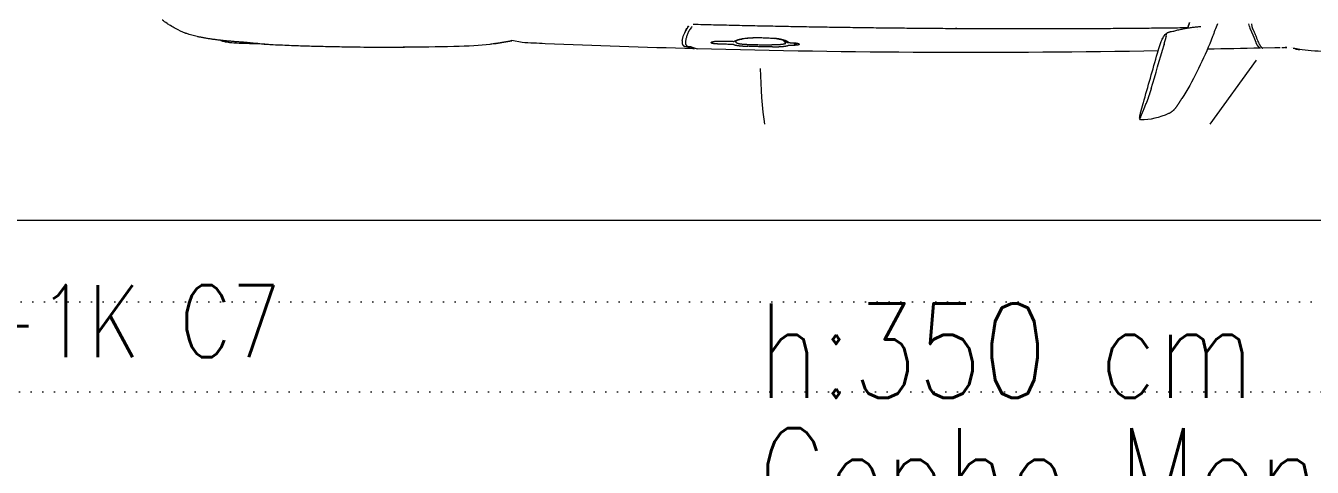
# Model space of a CAD drawing. Extents: x -1286 to 34975, y -230 to 6637.
# Drawn here: x 30795.8 to 31081, y 862.8 to 960.7 of the extents above; entities that cross this region are included whole.
import ezdxf
from ezdxf.xclip import XClip

# ---------------------------------------------------------------- set-up
doc = ezdxf.new("R2010")
doc.units = 0
doc.header["$LTSCALE"] = 20
doc.header["$XCLIPFRAME"] = 0
doc.linetypes.add('DOT2', pattern=[0.125, 0, -0.125])
doc.layers.get('0').update_dxf_attribs({"color": 9, "lineweight": 9})
for name, color, linetype, lineweight in [('04', 9, 'Continuous', 9), ('06D', 9, 'Continuous', 9), ('20', 9, 'DOT2', 9), ('E-YAZI', 7, 'Continuous', 30)]:
    doc.layers.add(name, color=color, linetype=linetype, lineweight=lineweight)
doc.styles.add('E-YAZI', font='txttw.shx')

# ---------------------------------------------------------------- blocks, each defined once
blk = doc.blocks.new('p-araba-polo')
blk.add_line((1.2557, 0.8419), (1.8967, 1.7338))
at = {"extrusion": (0, 0, -1)}
for p, q in [((1.3524, 0.7899), (1.3581, 0.8058)), ((2.5081, 0.8127), (2.4946, 0.8171)), ((2.5182, 0.8123), (2.5016, 0.8169)), ((2.8823, 0.8027), (2.9054, 0.7989)), ((3.4804, 0.8048), (3.4804, 0.8048)), ((1.2645, 0.7695), (1.2641, 0.7711)), ((1.2704, 0.7677), (1.2691, 0.7722))]:
    blk.add_line(p, q, dxfattribs=at)
at = {"flags": 128}
for points in [[(1.5137, 0.9707), (1.5136, 0.9695), (1.5134, 0.9681)], [(1.2022, 0.8147), (1.2141, 0.8149), (1.2407, 0.8155)], [(2.9369, 0.8044), (2.9413, 0.8051), (2.9443, 0.8057)]]:
    blk.add_lwpolyline(points, dxfattribs=at)
at = {"extrusion": (0, 0, -1)}
blk.add_arc((-1.2557, 0.8419), 1.0984, 125.7081, 179.024, dxfattribs=at)
for points, degree in [([(1.4499, 0.9609), (1.4693, 0.9696), (1.4905, 0.9751), (1.5118, 0.9747)], 3), ([(1.5119, 0.9747), (1.5141, 0.9734), (1.5135, 0.972), (1.5137, 0.9707)], 3), ([(1.5126, 0.9702), (1.5125, 0.97), (1.5124, 0.9698), (1.5123, 0.9697), (1.5122, 0.9695), (1.5121, 0.9693), (1.5121, 0.9691), (1.512, 0.9689)], 7), ([(1.512, 0.9689), (1.5121, 0.9691), (1.5121, 0.9693), (1.5122, 0.9695), (1.5123, 0.9697), (1.5124, 0.9699), (1.5125, 0.97), (1.5126, 0.9702)], 7), ([(1.5126, 0.9702), (1.5129, 0.9708), (1.5132, 0.9712), (1.5134, 0.9714), (1.5136, 0.9714), (1.5137, 0.9712), (1.5137, 0.9707), (1.5136, 0.97)], 7), ([(1.4496, 0.9605), (1.4386, 0.9555), (1.4345, 0.9495), (1.4302, 0.9441), (1.4257, 0.9363), (1.4202, 0.9276)], 5), ([(1.45, 0.961), (1.4499, 0.9609), (1.4497, 0.9608), (1.4496, 0.9605)], 3), ([(1.4496, 0.9605), (1.4497, 0.9607), (1.4498, 0.9608), (1.4498, 0.9609), (1.4499, 0.9609), (1.45, 0.961)], 5), ([(1.5119, 0.9689), (1.5104, 0.9659), (1.5088, 0.9621), (1.5069, 0.9577), (1.505, 0.9529), (1.5031, 0.948), (1.5011, 0.9429), (1.4991, 0.9376)], 7), ([(1.5108, 0.9561), (1.5101, 0.9537), (1.5094, 0.9511), (1.5087, 0.9484), (1.5079, 0.9456), (1.5071, 0.9428), (1.5063, 0.9399), (1.5054, 0.9369)], 7), ([(1.5134, 0.9681), (1.5131, 0.9657), (1.5123, 0.9616), (1.5108, 0.9563)], 3), ([(1.5119, 0.9689), (1.5119, 0.9689), (1.5119, 0.9689), (1.512, 0.9689), (1.512, 0.9689), (1.512, 0.9689)], 5), ([(1.512, 0.9689), (1.512, 0.9689), (1.512, 0.9689), (1.512, 0.9689), (1.5119, 0.9689), (1.5119, 0.9689), (1.5119, 0.9689), (1.5119, 0.9689)], 7), ([(1.3581, 0.8058), (1.3759, 0.8479), (1.3959, 0.8891), (1.4202, 0.9276)], 3), ([(1.4202, 0.9276), (1.4202, 0.9277), (1.4203, 0.9277), (1.4203, 0.9278)], 3), ([(1.4203, 0.9278), (1.4203, 0.9278), (1.4202, 0.9277), (1.4202, 0.9277), (1.4202, 0.9277), (1.4202, 0.9276)], 5), ([(1.4295, 0.9406), (1.4295, 0.9407), (1.4296, 0.9408), (1.4297, 0.9409)], 3), ([(1.4296, 0.9409), (1.4296, 0.9408), (1.4295, 0.9407), (1.4295, 0.9406)], 3), ([(1.5054, 0.937), (1.4952, 0.9003), (1.4846, 0.8634), (1.474, 0.8265)], 3), ([(1.4882, 0.9052), (1.4901, 0.9113), (1.4914, 0.9158), (1.4931, 0.9211), (1.495, 0.9267), (1.4964, 0.9304), (1.4978, 0.9343), (1.4991, 0.9376)], 7), ([(1.4991, 0.9376), (1.499, 0.9372), (1.4986, 0.9368), (1.4981, 0.9366)], 3), ([(1.4984, 0.9396), (1.4984, 0.9396), (1.4984, 0.9396), (1.4984, 0.9396), (1.4984, 0.9396), (1.4984, 0.9396)], 5), ([(1.4988, 0.937), (1.4989, 0.9372), (1.499, 0.9374), (1.4991, 0.9376)], 3), ([(1.5054, 0.9369), (1.5055, 0.937), (1.5053, 0.9371), (1.5048, 0.9369)], 3), ([(1.4882, 0.9052), (1.4785, 0.8731), (1.4689, 0.8405), (1.4597, 0.8079)], 3), ([(1.4882, 0.9052), (1.4882, 0.9052), (1.4882, 0.9052), (1.4882, 0.9052)], 3), ([(1.4882, 0.9052), (1.4882, 0.9052), (1.4882, 0.9052), (1.4882, 0.9052)], 3), ([(1.4726, 0.8217), (1.8132, 0.8277), (2.154, 0.8262), (2.4946, 0.8171)], 3), ([(1.4752, 0.8307), (1.475, 0.8301), (1.4749, 0.8295), (1.4747, 0.8289), (1.4745, 0.8283), (1.4743, 0.8277), (1.4742, 0.8271), (1.474, 0.8265)], 7), ([(1.1009, 0.8231), (1.1242, 0.8223), (1.1443, 0.821), (1.1589, 0.8187)], 3), ([(1.1596, 0.8186), (1.1593, 0.8187), (1.1591, 0.8187), (1.1588, 0.8188), (1.1585, 0.8188), (1.1583, 0.8188)], 5), ([(1.1596, 0.8186), (1.1593, 0.8187), (1.1591, 0.8187), (1.1588, 0.8188), (1.1585, 0.8188), (1.1583, 0.8188)], 5), ([(1.1589, 0.8187), (1.1624, 0.8182), (1.1655, 0.8176), (1.1686, 0.817)], 3), ([(1.1686, 0.817), (1.167, 0.8173), (1.1652, 0.8177), (1.1634, 0.818), (1.1615, 0.8183), (1.1596, 0.8186)], 5), ([(1.1596, 0.8186), (1.1623, 0.8181), (1.165, 0.8176), (1.1677, 0.8171), (1.1705, 0.8166), (1.1732, 0.816)], 5), ([(1.1778, 0.815), (1.1778, 0.815), (1.1778, 0.815), (1.1778, 0.815), (1.1778, 0.815), (1.1778, 0.815), (1.1778, 0.815)], 6), ([(1.1778, 0.815), (1.1778, 0.815), (1.1778, 0.815), (1.1778, 0.815), (1.1778, 0.815), (1.1778, 0.815)], 5), ([(1.2021, 0.8147), (1.2022, 0.8147), (1.2023, 0.8147), (1.2023, 0.8147)], 3), ([(1.2459, 0.8156), (1.2461, 0.8156), (1.2463, 0.8156), (1.2465, 0.8155), (1.2468, 0.8154), (1.2471, 0.8153)], 5), ([(1.2462, 0.8156), (1.2852, 0.8164), (1.3242, 0.8172), (1.3633, 0.8178)], 3), ([(1.2471, 0.8153), (1.248, 0.8148), (1.249, 0.814), (1.2503, 0.8126), (1.2518, 0.8109), (1.2536, 0.8078), (1.2557, 0.8032)], 6), ([(1.2557, 0.8032), (1.2557, 0.8032), (1.2557, 0.8032), (1.2557, 0.8032)], 3), ([(1.2691, 0.7722), (1.2662, 0.7781), (1.2636, 0.7837), (1.2613, 0.7892), (1.2593, 0.7946), (1.2574, 0.7994), (1.2557, 0.8032)], 6), ([(1.3096, 0.8173), (1.3094, 0.8173), (1.3093, 0.8173), (1.3092, 0.8173), (1.3091, 0.8171), (1.3092, 0.817), (1.3093, 0.8168)], 6), ([(1.4597, 0.8079), (1.4579, 0.8017), (1.456, 0.795), (1.455, 0.7901)], 3), ([(1.4591, 0.8058), (1.4592, 0.8061), (1.4592, 0.8064), (1.4593, 0.8067), (1.4594, 0.807), (1.4595, 0.8073), (1.4596, 0.8076), (1.4597, 0.8079)], 7), ([(1.4597, 0.8079), (1.4595, 0.8072), (1.4593, 0.8065), (1.4591, 0.8058)], 3), ([(1.4597, 0.8079), (1.4597, 0.8079), (1.4597, 0.8079), (1.4597, 0.8079)], 3), ([(1.4597, 0.8079), (1.4597, 0.8079), (1.4597, 0.8079), (1.4597, 0.8079)], 3), ([(1.4674, 0.8052), (1.4652, 0.7989), (1.4637, 0.796), (1.4624, 0.7935)], 3), ([(1.4673, 0.8051), (1.4674, 0.8052), (1.4675, 0.8053), (1.4675, 0.8054)], 3), ([(1.4675, 0.8054), (1.4675, 0.8053), (1.4674, 0.8052), (1.4673, 0.8051)], 3), ([(1.474, 0.8265), (1.4732, 0.8236), (1.4722, 0.8203), (1.4712, 0.817), (1.4702, 0.8138), (1.4693, 0.8107), (1.4683, 0.8078), (1.4675, 0.8054)], 7), ([(1.474, 0.8265), (1.474, 0.8265), (1.474, 0.8265), (1.474, 0.8265)], 3), ([(1.474, 0.8265), (1.474, 0.8265), (1.474, 0.8265), (1.474, 0.8265)], 3), ([(2.2682, 0.8071), (2.2683, 0.8075), (2.2688, 0.8079), (2.2696, 0.8082), (2.2707, 0.8085), (2.2722, 0.8088)], 5), ([(2.2737, 0.8044), (2.2732, 0.8045), (2.2728, 0.8046), (2.2724, 0.8047), (2.272, 0.8048), (2.2716, 0.8049)], 5), ([(2.2839, 0.8035), (2.2825, 0.8035), (2.2809, 0.8036), (2.2796, 0.8037), (2.2782, 0.8038), (2.2768, 0.8039)], 5), ([(2.2779, 0.8094), (2.2793, 0.8094), (2.2807, 0.8094), (2.2821, 0.8095), (2.2836, 0.8095), (2.285, 0.8094)], 5), ([(2.2917, 0.8033), (2.2906, 0.8033), (2.2894, 0.8033), (2.2883, 0.8034), (2.2872, 0.8034), (2.2861, 0.8034), (2.285, 0.8035), (2.2839, 0.8035)], 7), ([(2.2917, 0.8033), (2.2891, 0.8034), (2.2865, 0.8034), (2.2839, 0.8035)], 3), ([(2.285, 0.8094), (2.2867, 0.8094), (2.2881, 0.8094), (2.2897, 0.8094), (2.2913, 0.8094), (2.2929, 0.8094)], 5), ([(2.285, 0.8094), (2.2876, 0.8094), (2.2902, 0.8094), (2.2929, 0.8094)], 3), ([(2.2917, 0.8033), (2.2934, 0.8013), (2.2971, 0.7992), (2.3027, 0.7971), (2.3094, 0.7957), (2.3164, 0.7946), (2.3238, 0.7938)], 6), ([(2.2932, 0.8032), (2.2927, 0.8032), (2.2922, 0.8033), (2.2917, 0.8033)], 3), ([(2.2932, 0.8032), (2.2929, 0.8033), (2.2926, 0.8033), (2.2923, 0.8033), (2.292, 0.8033), (2.2917, 0.8033)], 5), ([(2.3275, 0.8125), (2.3198, 0.8125), (2.3127, 0.8123), (2.3055, 0.812), (2.2994, 0.8115), (2.2952, 0.8105), (2.2929, 0.8094)], 6), ([(2.2983, 0.8049), (2.2984, 0.805), (2.2985, 0.805), (2.2986, 0.8051), (2.2986, 0.8052), (2.2987, 0.8053), (2.2988, 0.8053), (2.2989, 0.8054)], 7), ([(2.2989, 0.8054), (2.2992, 0.8056), (2.2995, 0.8057), (2.2998, 0.8059)], 3), ([(2.2998, 0.8059), (2.302, 0.8069), (2.3057, 0.8077), (2.3109, 0.8081), (2.3168, 0.8082), (2.3226, 0.8083), (2.3291, 0.8083)], 6), ([(2.3027, 0.799), (2.3027, 0.7989), (2.3027, 0.7989), (2.3027, 0.7989)], 3), ([(2.3779, 0.7933), (2.3912, 0.7942), (2.4044, 0.7974), (2.408, 0.7997)], 3), ([(2.4141, 0.8073), (2.412, 0.8084), (2.4082, 0.8094), (2.4026, 0.8101), (2.3961, 0.8107), (2.3894, 0.8111), (2.3822, 0.8115)], 6), ([(2.4088, 0.802), (2.409, 0.8013), (2.4089, 0.8007), (2.4086, 0.8)], 3), ([(2.4127, 0.8004), (2.4127, 0.8005), (2.4127, 0.8005), (2.4127, 0.8005), (2.4127, 0.8005)], 4), ([(2.4127, 0.8004), (2.4127, 0.8005), (2.4127, 0.8005), (2.4127, 0.8005), (2.4127, 0.8005)], 4), ([(2.4377, 0.7999), (2.4327, 0.8), (2.4277, 0.8001), (2.4227, 0.8002), (2.4177, 0.8003), (2.4127, 0.8005)], 5), ([(2.4486, 0.7999), (2.4464, 0.7999), (2.4443, 0.7998), (2.4421, 0.7998), (2.4399, 0.7998), (2.4377, 0.7999)], 5), ([(2.4391, 0.8068), (2.4412, 0.8067), (2.4435, 0.8066), (2.4456, 0.8066), (2.4478, 0.8065), (2.4499, 0.8063)], 5), ([(2.4574, 0.8006), (2.4558, 0.8003), (2.4541, 0.8001), (2.4523, 0.8), (2.4504, 0.7999), (2.4486, 0.7999)], 5), ([(2.4499, 0.8063), (2.4507, 0.8063), (2.4515, 0.8063), (2.4523, 0.8062), (2.453, 0.8062), (2.4538, 0.8061)], 5), ([(2.4595, 0.801), (2.4592, 0.8009), (2.4588, 0.8008), (2.4583, 0.8007), (2.4579, 0.8006), (2.4574, 0.8006)], 5), ([(2.4575, 0.8057), (2.4594, 0.8055), (2.4611, 0.8052), (2.4623, 0.8048), (2.4631, 0.8044), (2.4633, 0.804)], 5), ([(2.463, 0.8024), (2.4627, 0.8021), (2.4622, 0.8018), (2.4615, 0.8015), (2.4606, 0.8012), (2.4595, 0.801)], 5), ([(2.4633, 0.804), (2.4634, 0.8036), (2.4635, 0.8034), (2.4634, 0.803), (2.4633, 0.8028), (2.463, 0.8024)], 5), ([(2.5016, 0.8169), (2.6117, 0.8139), (2.7216, 0.8101), (2.8316, 0.8056)], 3), ([(2.5081, 0.8127), (2.5088, 0.8127), (2.5095, 0.8127), (2.5101, 0.8126), (2.5108, 0.8126), (2.5115, 0.8125)], 5), ([(2.5115, 0.8125), (2.5115, 0.8125), (2.5116, 0.8125), (2.5116, 0.8125), (2.5117, 0.8125)], 4), ([(2.5115, 0.8125), (2.5115, 0.8125), (2.5116, 0.8125), (2.5116, 0.8125), (2.5117, 0.8125)], 4), ([(2.5182, 0.8123), (2.5184, 0.8123), (2.5187, 0.8123), (2.5189, 0.8123)], 3), ([(2.5278, 0.7987), (2.5285, 0.8037), (2.5283, 0.807), (2.5272, 0.8087), (2.5256, 0.8104), (2.5236, 0.8113), (2.5213, 0.8119), (2.5189, 0.8123)], 7), ([(2.8316, 0.8056), (2.8316, 0.8056), (2.8316, 0.8056), (2.8316, 0.8055), (2.8316, 0.8053), (2.8316, 0.805)], 5), ([(2.8316, 0.805), (2.8316, 0.8053), (2.8316, 0.8054), (2.8316, 0.8056), (2.8316, 0.8056), (2.8316, 0.8056)], 5), ([(2.8316, 0.8056), (2.8487, 0.8049), (2.8658, 0.8042), (2.8829, 0.8032)], 3), ([(2.8823, 0.8027), (2.8827, 0.8028), (2.8829, 0.803), (2.883, 0.8031), (2.883, 0.8032), (2.8829, 0.8032), (2.8827, 0.8032)], 6), ([(2.943, 0.8054), (2.935, 0.804), (2.9273, 0.8026), (2.9198, 0.8013), (2.9125, 0.8001), (2.9054, 0.7989)], 5), ([(2.9054, 0.7989), (2.9062, 0.799), (2.907, 0.7992), (2.9078, 0.7993)], 3), ([(2.943, 0.8054), (2.9429, 0.8054), (2.9428, 0.8054), (2.9427, 0.8054)], 3), ([(2.9428, 0.8054), (2.9428, 0.8054), (2.9428, 0.8054), (2.9428, 0.8054), (2.9429, 0.8054), (2.9429, 0.8054), (2.9429, 0.8054), (2.943, 0.8054), (2.943, 0.8054)], 8), ([(2.9433, 0.8055), (2.9432, 0.8055), (2.9432, 0.8055), (2.9431, 0.8055), (2.9431, 0.8055), (2.943, 0.8054)], 5), ([(2.943, 0.8054), (2.9431, 0.8055), (2.9431, 0.8055), (2.9432, 0.8055), (2.9433, 0.8055), (2.9433, 0.8055)], 5), ([(2.9434, 0.8055), (2.9433, 0.8055), (2.9431, 0.8055), (2.943, 0.8054)], 3), ([(3.0344, 0.8121), (3.07, 0.8129), (3.1076, 0.8133), (3.1465, 0.8134)], 3), ([(3.4597, 0.8061), (3.4598, 0.8061), (3.4598, 0.8061), (3.4599, 0.8061), (3.4599, 0.8061), (3.46, 0.8061), (3.46, 0.8061)], 6), ([(3.4645, 0.8058), (3.4646, 0.8058), (3.4647, 0.8058), (3.4648, 0.8058), (3.4649, 0.8058)], 4), ([(3.4646, 0.8058), (3.4646, 0.8058), (3.4647, 0.8058), (3.4648, 0.8058), (3.4649, 0.8058)], 4), ([(3.4646, 0.8058), (3.4646, 0.8058), (3.4647, 0.8058), (3.4648, 0.8058), (3.4648, 0.8058), (3.4649, 0.8058), (3.4649, 0.8058)], 6), ([(3.4646, 0.8058), (3.4646, 0.8058), (3.4646, 0.8058), (3.4646, 0.8058)], 3), ([(3.4646, 0.8058), (3.4646, 0.8058), (3.4647, 0.8058), (3.4647, 0.8058), (3.4648, 0.8058), (3.4649, 0.8058), (3.4649, 0.8058)], 6), ([(3.4649, 0.8058), (3.4648, 0.8058), (3.4648, 0.8058), (3.4647, 0.8058), (3.4647, 0.8058), (3.4648, 0.8058), (3.4649, 0.8058)], 6), ([(1.3412, 0.7619), (1.3449, 0.7712), (1.3486, 0.7806), (1.3524, 0.7899)], 3), ([(1.3844, 0.7736), (1.3844, 0.7736), (1.3845, 0.7736), (1.3845, 0.7736), (1.3845, 0.7736)], 4), ([(1.3845, 0.7736), (1.3845, 0.7736), (1.3845, 0.7736), (1.3845, 0.7736)], 3), ([(1.4076, 0.771), (1.4061, 0.767), (1.4046, 0.7629), (1.4031, 0.7589)], 3), ([(1.4031, 0.7589), (1.4046, 0.7629), (1.4061, 0.767), (1.4076, 0.771)], 3), ([(2.5038, 0.7623), (2.321, 0.767), (2.1382, 0.7705), (1.9555, 0.7726), (1.7727, 0.7732), (1.5899, 0.7723), (1.4072, 0.7698)], 6), ([(1.4428, 0.7788), (1.444, 0.7792), (1.4452, 0.7795), (1.4465, 0.7799), (1.4477, 0.7803), (1.4489, 0.7807), (1.4502, 0.781), (1.4514, 0.7814), (1.4526, 0.7818)], 8), ([(1.4545, 0.7837), (1.4542, 0.7826), (1.4535, 0.7821), (1.4526, 0.7818)], 3), ([(1.4526, 0.7818), (1.4535, 0.7821), (1.4542, 0.7826), (1.4545, 0.7837)], 3), ([(1.4526, 0.7818), (1.4527, 0.7819), (1.4528, 0.7819), (1.4528, 0.7819), (1.4529, 0.7819), (1.453, 0.782), (1.4531, 0.782), (1.4532, 0.782)], 7), ([(1.4544, 0.7868), (1.4547, 0.7861), (1.4548, 0.7853), (1.4546, 0.7845)], 3), ([(1.4546, 0.7845), (1.4548, 0.7853), (1.4547, 0.7861), (1.4544, 0.7868)], 3), ([(1.455, 0.7901), (1.4547, 0.789), (1.4546, 0.7881), (1.4545, 0.7875)], 3), ([(1.4549, 0.7896), (1.4549, 0.7898), (1.455, 0.79), (1.455, 0.7901)], 3), ([(1.462, 0.7931), (1.4623, 0.7933), (1.4625, 0.7937), (1.4626, 0.7941)], 3), ([(1.4626, 0.7941), (1.4625, 0.7937), (1.4623, 0.7933), (1.462, 0.7931)], 3), ([(1.9191, 0.7717), (1.9195, 0.7717), (1.9199, 0.7717), (1.9204, 0.7717), (1.9208, 0.7717), (1.9212, 0.7717), (1.9216, 0.7717), (1.9221, 0.7717)], 7), ([(1.9263, 0.7717), (1.9263, 0.7717), (1.9263, 0.7717), (1.9263, 0.7717), (1.9263, 0.7717), (1.9263, 0.7717)], 5), ([(1.9263, 0.7717), (1.9263, 0.7717), (1.9263, 0.7717), (1.9263, 0.7717)], 3), ([(2.3248, 0.7943), (2.3419, 0.7927), (2.3604, 0.7923), (2.3779, 0.7933)], 3), ([(2.514, 0.7669), (2.5155, 0.769), (2.5168, 0.771), (2.5181, 0.7731), (2.5193, 0.7751), (2.5204, 0.7772), (2.5214, 0.7792), (2.5223, 0.7812)], 7), ([(1.2704, 0.7676), (1.2708, 0.7657), (1.2712, 0.7637), (1.2715, 0.7617)], 3)]:
    blk.add_open_spline(points, degree=degree)
for points, degree, knots in [([(1.4494, 0.9597), (1.4494, 0.9597), (1.4494, 0.9597), (1.4494, 0.9597), (1.4494, 0.9597), (1.4494, 0.9597), (1.4494, 0.9597)], 3, [0, 0, 0, 0, 1, 1, 1, 1.000001, 1.000001, 1.000001, 1.000001]), ([(1.4495, 0.9602), (1.4495, 0.9602), (1.4495, 0.9602), (1.4495, 0.9602), (1.4495, 0.9602), (1.4495, 0.9602), (1.4495, 0.9602)], 3, [0, 0, 0, 0, 1, 1, 1, 1, 1, 1, 1]), ([(1.4495, 0.9599), (1.4495, 0.9599), (1.4495, 0.9599), (1.4495, 0.9599), (1.4495, 0.9599), (1.4495, 0.9599), (1.4495, 0.9599)], 3, [0, 0, 0, 0, 1, 1, 1, 1.000001, 1.000001, 1.000001, 1.000001]), ([(1.4495, 0.9599), (1.4495, 0.9599), (1.4495, 0.9599), (1.4495, 0.9599), (1.4495, 0.9599), (1.4495, 0.9599), (1.4495, 0.9599)], 3, [0, 0, 0, 0, 1, 1, 1, 1.000001, 1.000001, 1.000001, 1.000001]), ([(1.4495, 0.9603), (1.4495, 0.9603), (1.4495, 0.9603), (1.4495, 0.9603), (1.4495, 0.9603), (1.4495, 0.9603), (1.4495, 0.9603)], 3, [0, 0, 0, 0, 1, 1, 1, 1, 1, 1, 1]), ([(1.4497, 0.9607), (1.4497, 0.9607), (1.4497, 0.9607), (1.4497, 0.9607), (1.4497, 0.9607), (1.4497, 0.9607), (1.4497, 0.9607)], 3, [0, 0, 0, 0, 1, 1, 1, 1.000001, 1.000001, 1.000001, 1.000001]), ([(1.1685, 0.817), (1.1673, 0.8173), (1.1645, 0.8178), (1.1614, 0.8183), (1.1596, 0.8186)], 3, [0, 0, 0, 0, 0.431347, 1, 1, 1, 1]), ([(1.1747, 0.8151), (1.1747, 0.8151), (1.1747, 0.8151), (1.1747, 0.8151), (1.1747, 0.8151), (1.1747, 0.8151), (1.1747, 0.8151), (1.1747, 0.8151), (1.1747, 0.8151), (1.1747, 0.8151), (1.1747, 0.8151)], 5, [0, 0, 0, 0, 0, 0, 1, 1, 1, 1, 1, 1.000001, 1.000001, 1.000001, 1.000001, 1.000001, 1.000001]), ([(1.1747, 0.8151), (1.1747, 0.8151), (1.1747, 0.8151), (1.1747, 0.8151), (1.1747, 0.8151), (1.1747, 0.8151), (1.1747, 0.8151)], 3, [0, 0, 0, 0, 1, 1, 1, 1.000001, 1.000001, 1.000001, 1.000001]), ([(1.1766, 0.815), (1.1766, 0.815), (1.1766, 0.815), (1.1766, 0.815), (1.1766, 0.815), (1.1766, 0.815), (1.1766, 0.815)], 3, [0, 0, 0, 0, 1, 1, 1, 1, 1, 1, 1]), ([(1.191, 0.8144), (1.1909, 0.8144), (1.1897, 0.8144), (1.1862, 0.8144), (1.1896, 0.8144), (1.1952, 0.8145), (1.1986, 0.8146)], 3, [0, 0, 0, 0, 0.113468, 0.583142, 0.713373, 1, 1, 1, 1]), ([(1.2503, 0.8031), (1.2499, 0.8039), (1.2491, 0.8056), (1.2481, 0.8076), (1.2471, 0.8093), (1.2462, 0.8107), (1.2453, 0.8119), (1.2445, 0.8129), (1.2438, 0.8137), (1.2431, 0.8143), (1.2425, 0.8148), (1.2419, 0.8151), (1.2414, 0.8154), (1.241, 0.8155), (1.2407, 0.8155), (1.2406, 0.8155)], 3, [0, 0, 0, 0, 0.07794, 0.15591, 0.233922, 0.311977, 0.39007, 0.468193, 0.546341, 0.624507, 0.702688, 0.780882, 0.859085, 0.937296, 1, 1, 1, 1]), ([(1.2457, 0.8156), (1.2458, 0.8156), (1.2463, 0.8156), (1.2468, 0.8154), (1.2471, 0.8153)], 3, [0, 0, 0, 0, 0.428562, 1, 1, 1, 1]), ([(1.2641, 0.7711), (1.2629, 0.7735), (1.2606, 0.7782), (1.2576, 0.7851), (1.2549, 0.7918), (1.2524, 0.798), (1.251, 0.8014), (1.2503, 0.8031)], 3, [0, 0, 0, 0, 0.200006, 0.400013, 0.600017, 0.800016, 1, 1, 1, 1]), ([(1.3093, 0.8169), (1.3093, 0.8169), (1.3091, 0.8171), (1.3093, 0.8173), (1.3095, 0.8173), (1.3096, 0.8173)], 3, [0, 0, 0, 0, 0.249605, 0.624714, 1, 1, 1, 1]), ([(2.2716, 0.8049), (2.2712, 0.805), (2.2703, 0.8053), (2.2693, 0.8057), (2.2687, 0.8062), (2.2682, 0.8066), (2.2682, 0.8069), (2.2682, 0.8071)], 3, [0, 0, 0, 0, 0.200032, 0.399941, 0.599916, 0.79985, 1, 1, 1, 1]), ([(2.2737, 0.8044), (2.2733, 0.8045), (2.2726, 0.8046), (2.2719, 0.8048), (2.2716, 0.8049)], 3, [0, 0, 0, 0, 0.50004, 1, 1, 1, 1]), ([(2.2722, 0.8088), (2.2727, 0.8089), (2.2738, 0.8091), (2.2758, 0.8092), (2.2772, 0.8093), (2.2779, 0.8094)], 3, [0, 0, 0, 0, 0.335117, 0.665479, 1, 1, 1, 1]), ([(2.2768, 0.8039), (2.2763, 0.804), (2.2752, 0.8041), (2.2742, 0.8043), (2.2737, 0.8044)], 3, [0, 0, 0, 0, 0.500746, 1, 1, 1, 1]), ([(2.2741, 0.8055), (2.2741, 0.8055), (2.2742, 0.8056), (2.2743, 0.8056), (2.2744, 0.8057), (2.2746, 0.8057), (2.2748, 0.8058), (2.275, 0.8058), (2.2752, 0.8058), (2.2754, 0.8059), (2.2757, 0.8059), (2.2759, 0.8059), (2.2762, 0.8059), (2.2765, 0.8059), (2.2768, 0.8059), (2.277, 0.8059), (2.2773, 0.8059), (2.2776, 0.8059), (2.2779, 0.8059), (2.2782, 0.8059), (2.2785, 0.8058), (2.2787, 0.8058), (2.279, 0.8058), (2.2792, 0.8057), (2.2794, 0.8057), (2.2796, 0.8056), (2.2797, 0.8056), (2.2798, 0.8055), (2.2799, 0.8054), (2.28, 0.8054), (2.28, 0.8053), (2.28, 0.8053), (2.28, 0.8052), (2.2799, 0.8051), (2.2798, 0.8051), (2.2797, 0.805), (2.2796, 0.805), (2.2794, 0.805), (2.2792, 0.8049), (2.2791, 0.8049), (2.2788, 0.8048), (2.2786, 0.8048), (2.2783, 0.8048), (2.2781, 0.8048), (2.2778, 0.8048), (2.2775, 0.8047), (2.2773, 0.8047), (2.277, 0.8047), (2.2767, 0.8048), (2.2764, 0.8048), (2.2761, 0.8048), (2.2758, 0.8048), (2.2755, 0.8048), (2.2753, 0.8049), (2.275, 0.8049), (2.2748, 0.805), (2.2746, 0.805), (2.2744, 0.8051), (2.2743, 0.8051), (2.2742, 0.8052), (2.2741, 0.8052), (2.274, 0.8053), (2.274, 0.8054), (2.274, 0.8054), (2.2741, 0.8055)], 2, [0, 0, 0, 0.03125, 0.03125, 0.0625, 0.0625, 0.09375, 0.09375, 0.125, 0.125, 0.15625, 0.15625, 0.1875, 0.1875, 0.21875, 0.21875, 0.25, 0.25, 0.28125, 0.28125, 0.3125, 0.3125, 0.34375, 0.34375, 0.375, 0.375, 0.40625, 0.40625, 0.4375, 0.4375, 0.46875, 0.46875, 0.5, 0.5, 0.53125, 0.53125, 0.5625, 0.5625, 0.59375, 0.59375, 0.625, 0.625, 0.65625, 0.65625, 0.6875, 0.6875, 0.71875, 0.71875, 0.75, 0.75, 0.78125, 0.78125, 0.8125, 0.8125, 0.84375, 0.84375, 0.875, 0.875, 0.90625, 0.90625, 0.9375, 0.9375, 0.96875, 0.96875, 1, 1, 1]), ([(2.2779, 0.8094), (2.2791, 0.8094), (2.2814, 0.8095), (2.2838, 0.8095), (2.285, 0.8094)], 3, [0, 0, 0, 0, 0.498978, 1, 1, 1, 1]), ([(2.297, 0.8017), (2.2969, 0.8018), (2.2963, 0.8023), (2.295, 0.803), (2.2938, 0.8032), (2.2932, 0.8032)], 3, [0, 0, 0, 0, 0.130291, 0.564489, 1, 1, 1, 1]), ([(2.297, 0.8017), (2.2972, 0.8016), (2.301, 0.7987), (2.3136, 0.7955), (2.3248, 0.7943)], 3, [0, 0, 0, 0, 0.178952, 1, 1, 1, 1]), ([(2.2989, 0.8054), (2.2988, 0.8053), (2.2986, 0.8052), (2.2984, 0.805), (2.2983, 0.8049)], 3, [0, 0, 0, 0, 0.500356, 1, 1, 1, 1]), ([(2.2983, 0.8049), (2.2987, 0.8043), (2.2995, 0.8032), (2.3004, 0.8021), (2.3008, 0.8016)], 3, [0, 0, 0, 0, 0.500003, 1, 1, 1, 1]), ([(2.2986, 0.8051), (2.2986, 0.8051), (2.2986, 0.8051), (2.2986, 0.8051), (2.2986, 0.8051), (2.2986, 0.8051), (2.2986, 0.8051), (2.2986, 0.8051), (2.2986, 0.8051), (2.2986, 0.8051), (2.2986, 0.8051)], 5, [0, 0, 0, 0, 0, 0, 1, 1, 1, 1, 1, 1.000001, 1.000001, 1.000001, 1.000001, 1.000001, 1.000001]), ([(2.2998, 0.8059), (2.2997, 0.8058), (2.2993, 0.8057), (2.2991, 0.8055), (2.2989, 0.8054)], 3, [0, 0, 0, 0, 0.50055, 1, 1, 1, 1]), ([(2.3008, 0.8016), (2.3013, 0.8011), (2.3022, 0.8001), (2.3025, 0.7993), (2.3027, 0.799)], 3, [0, 0, 0, 0, 0.509408, 1, 1, 1, 1]), ([(2.3275, 0.8125), (2.3294, 0.8126), (2.333, 0.8126), (2.3386, 0.8125), (2.3441, 0.8125), (2.3495, 0.8124), (2.355, 0.8123), (2.3604, 0.8122), (2.3659, 0.8121), (2.3713, 0.8119), (2.3768, 0.8117), (2.3804, 0.8115), (2.3822, 0.8115)], 3, [0, 0, 0, 0, 0.102849, 0.203676, 0.303192, 0.4019, 0.500189, 0.598402, 0.69691, 0.796181, 0.896881, 1, 1, 1, 1]), ([(2.38, 0.8073), (2.3784, 0.8073), (2.3751, 0.8074), (2.37, 0.8076), (2.3649, 0.8077), (2.3598, 0.8078), (2.3547, 0.8079), (2.3495, 0.808), (2.3444, 0.8081), (2.3392, 0.8082), (2.3341, 0.8083), (2.3308, 0.8083), (2.3291, 0.8083)], 3, [0, 0, 0, 0, 0.1002, 0.200233, 0.300317, 0.400316, 0.500131, 0.599928, 0.699887, 0.799935, 0.899923, 1, 1, 1, 1]), ([(2.4127, 0.8005), (2.4122, 0.8002), (2.4111, 0.7995), (2.409, 0.7985), (2.4066, 0.7976), (2.4038, 0.7967), (2.4007, 0.7958), (2.3974, 0.7951), (2.3938, 0.7944), (2.3902, 0.7939), (2.3864, 0.7934), (2.3825, 0.793), (2.3799, 0.7928), (2.3786, 0.7927)], 3, [0, 0, 0, 0, 0.094086, 0.18838, 0.282166, 0.375067, 0.46693, 0.557743, 0.647572, 0.736525, 0.824751, 0.912466, 1, 1, 1, 1]), ([(2.4069, 0.804), (2.4065, 0.8042), (2.4056, 0.8046), (2.4038, 0.8051), (2.4017, 0.8055), (2.3992, 0.8059), (2.3965, 0.8062), (2.3935, 0.8065), (2.3903, 0.8067), (2.387, 0.8069), (2.3836, 0.8071), (2.3812, 0.8072), (2.38, 0.8073)], 3, [0, 0, 0, 0, 0.099981, 0.199964, 0.299947, 0.399942, 0.499946, 0.599951, 0.699957, 0.799971, 0.899986, 1, 1, 1, 1]), ([(2.4078, 0.8035), (2.4077, 0.8036), (2.4074, 0.8038), (2.4071, 0.8039), (2.4069, 0.804)], 3, [0, 0, 0, 0, 0.500231, 1, 1, 1, 1]), ([(2.4088, 0.802), (2.4088, 0.8022), (2.4086, 0.8028), (2.4081, 0.8033), (2.4078, 0.8035)], 3, [0, 0, 0, 0, 0.494147, 1, 1, 1, 1]), ([(2.4141, 0.8073), (2.4182, 0.8072), (2.4266, 0.8071), (2.4349, 0.8069), (2.4391, 0.8068)], 3, [0, 0, 0, 0, 0.500013, 1, 1, 1, 1]), ([(2.4391, 0.8068), (2.4409, 0.8067), (2.4445, 0.8066), (2.4481, 0.8064), (2.4499, 0.8063)], 3, [0, 0, 0, 0, 0.500042, 1, 1, 1, 1]), ([(2.4499, 0.8063), (2.4506, 0.8063), (2.4519, 0.8062), (2.4532, 0.8061), (2.4538, 0.8061)], 3, [0, 0, 0, 0, 0.500317, 1, 1, 1, 1]), ([(2.4538, 0.8061), (2.4544, 0.806), (2.4557, 0.8059), (2.4569, 0.8058), (2.4575, 0.8057)], 3, [0, 0, 0, 0, 0.500536, 1, 1, 1, 1]), ([(2.4595, 0.801), (2.4592, 0.8009), (2.4586, 0.8007), (2.4578, 0.8006), (2.4574, 0.8006)], 3, [0, 0, 0, 0, 0.499947, 1, 1, 1, 1]), ([(2.463, 0.8024), (2.4629, 0.8023), (2.4626, 0.802), (2.4618, 0.8016), (2.4608, 0.8013), (2.46, 0.8011), (2.4595, 0.801)], 3, [0, 0, 0, 0, 0.250841, 0.501885, 0.750982, 1, 1, 1, 1]), ([(2.5061, 0.7672), (2.5071, 0.7685), (2.509, 0.7711), (2.5114, 0.775), (2.5136, 0.7788), (2.5154, 0.7826), (2.5169, 0.7863), (2.5182, 0.7899), (2.5191, 0.7932), (2.5199, 0.7963), (2.5202, 0.7981), (2.5203, 0.799)], 3, [0, 0, 0, 0, 0.111111, 0.222222, 0.333334, 0.444446, 0.555558, 0.666671, 0.77778, 0.888892, 1, 1, 1, 1]), ([(2.5203, 0.799), (2.5205, 0.7998), (2.5207, 0.8015), (2.5207, 0.8036), (2.5205, 0.8053), (2.5202, 0.8067), (2.5197, 0.8079), (2.519, 0.809), (2.5182, 0.8098), (2.5173, 0.8105), (2.5162, 0.8111), (2.5151, 0.8116), (2.514, 0.812), (2.5127, 0.8123), (2.5119, 0.8124), (2.5115, 0.8125)], 3, [0, 0, 0, 0, 0.076921, 0.153841, 0.230758, 0.307684, 0.38461, 0.461531, 0.538451, 0.615377, 0.692305, 0.769227, 0.846147, 0.923076, 1, 1, 1, 1]), ([(2.519, 0.8089), (2.519, 0.8089), (2.519, 0.8089), (2.519, 0.8089), (2.519, 0.8089), (2.519, 0.8089), (2.519, 0.8089), (2.519, 0.8089), (2.519, 0.8089), (2.519, 0.8089), (2.519, 0.8089)], 5, [0, 0, 0, 0, 0, 0, 1, 1, 1, 1, 1, 1.000001, 1.000001, 1.000001, 1.000001, 1.000001, 1.000001]), ([(2.5278, 0.7987), (2.5276, 0.7979), (2.5274, 0.7964), (2.5268, 0.7937), (2.526, 0.7908), (2.525, 0.7877), (2.5238, 0.7845), (2.5228, 0.7823), (2.5223, 0.7812)], 3, [0, 0, 0, 0, 0.166664, 0.333329, 0.499996, 0.666663, 0.833332, 1, 1, 1, 1]), ([(2.8823, 0.8027), (2.8825, 0.8028), (2.8829, 0.803), (2.883, 0.8032), (2.8829, 0.8032), (2.8827, 0.8032), (2.8826, 0.8032)], 3, [0, 0, 0, 0, 0.249685, 0.499599, 0.749749, 1, 1, 1, 1]), ([(2.9447, 0.8057), (2.948, 0.8063), (2.9714, 0.8099), (3.0015, 0.8114), (3.0343, 0.8121)], 3, [0, 0, 0, 0, 0.131477, 1, 1, 1, 1]), ([(3.46, 0.8061), (3.4566, 0.8063), (3.4499, 0.8067), (3.4362, 0.8075), (3.4129, 0.8086), (3.3796, 0.8099), (3.339, 0.8111), (3.2984, 0.812), (3.2603, 0.8127), (3.226, 0.8131), (3.193, 0.8134), (3.1656, 0.8135), (3.1487, 0.8134), (3.1435, 0.8134)], 3, [0, 0, 0, 0, 0.03531, 0.070597, 0.141114, 0.269195, 0.390859, 0.518959, 0.640794, 0.737038, 0.833171, 0.948447, 1, 1, 1, 1]), ([(3.4534, 0.8065), (3.4733, 0.8062), (3.5024, 0.8054), (3.5233, 0.8042), (3.533, 0.8033), (3.5394, 0.8022), (3.5462, 0.8005), (3.5507, 0.7987), (3.5521, 0.7981)], 3, [0, 0, 0, 0, 0.418831, 0.714948, 0.835581, 0.907738, 0.972168, 1, 1, 1, 1]), ([(3.4649, 0.8058), (3.4648, 0.8058), (3.4647, 0.8058), (3.4648, 0.8058), (3.4649, 0.8058)], 3, [0, 0, 0, 0, 0.506131, 1, 1, 1, 1]), ([(3.4649, 0.8058), (3.4695, 0.8055), (3.4787, 0.8047), (3.4878, 0.8037), (3.4924, 0.8031)], 3, [0, 0, 0, 0, 0.500005, 1, 1, 1, 1]), ([(3.4924, 0.8031), (3.496, 0.8029), (3.5031, 0.8024), (3.5136, 0.8016), (3.5237, 0.8008), (3.5336, 0.8), (3.5432, 0.799), (3.5524, 0.798), (3.5613, 0.797), (3.5699, 0.7958), (3.5781, 0.7946), (3.5859, 0.7933), (3.5934, 0.7919), (3.5988, 0.7908), (3.6016, 0.7902), (3.6022, 0.7901)], 3, [0, 0, 0, 0, 0.08164, 0.163278, 0.244914, 0.326547, 0.408179, 0.489811, 0.571441, 0.653071, 0.734702, 0.816332, 0.897962, 0.979592, 1, 1, 1, 1]), ([(1.4428, 0.7788), (1.4397, 0.778), (1.4335, 0.7763), (1.4242, 0.7741), (1.4149, 0.7722), (1.4057, 0.7706), (1.3964, 0.7693), (1.3872, 0.7682), (1.3811, 0.7677), (1.3781, 0.7674)], 3, [0, 0, 0, 0, 0.142855, 0.285712, 0.42857, 0.571428, 0.714286, 0.857143, 1, 1, 1, 1]), ([(1.4624, 0.7935), (1.4598, 0.7889), (1.4571, 0.7846), (1.4542, 0.7825), (1.4531, 0.782)], 3, [0, 0, 0, 0, 0.780073, 1, 1, 1, 1]), ([(2.3786, 0.7927), (2.3767, 0.7926), (2.373, 0.7924), (2.3675, 0.7922), (2.362, 0.7922), (2.3565, 0.7922), (2.3511, 0.7922), (2.3456, 0.7924), (2.3402, 0.7926), (2.3347, 0.7929), (2.3293, 0.7932), (2.3257, 0.7936), (2.3238, 0.7938)], 3, [0, 0, 0, 0, 0.102987, 0.20371, 0.303045, 0.401606, 0.499856, 0.598179, 0.696932, 0.796495, 0.89732, 1, 1, 1, 1]), ([(2.5223, 0.7812), (2.5218, 0.78), (2.5207, 0.7777), (2.5187, 0.7741), (2.5165, 0.7705), (2.5148, 0.7681), (2.514, 0.7669)], 3, [0, 0, 0, 0, 0.250011, 0.500014, 0.750025, 1, 1, 1, 1]), ([(3.5624, 0.7968), (3.5668, 0.7963), (3.5918, 0.7928), (3.6137, 0.7881), (3.6286, 0.7825), (3.63, 0.7819)], 3, [0, 0, 0, 0, 0.15043, 0.932957, 1, 1, 1, 1]), ([(3.63, 0.782), (3.6367, 0.7793), (3.6464, 0.775), (3.6606, 0.7668), (3.6723, 0.7592), (3.6777, 0.7555), (3.6807, 0.7535), (3.6809, 0.7534)], 3, [0, 0, 0, 0, 0.436591, 0.634385, 0.751254, 0.983784, 1, 1, 1, 1]), ([(1.266, 0.7617), (1.2657, 0.7629), (1.2652, 0.7656), (1.2647, 0.7682), (1.2645, 0.7695)], 3, [0, 0, 0, 0, 0.46415, 1, 1, 1, 1])]:
    blk.add_open_spline(points, degree=degree, knots=knots)
blk = doc.blocks.new('catikatirevizepergole-krt')
for points in [[(-30, 180), (-30, 110), (-800, 110), (-800, 180)], [(-30, 90), (-30, 0), (-800, 0), (-800, 90)]]:
    blk.add_lwpolyline(points, close=True)

msp = doc.modelspace()

# ---------------------------------------------------------------- linework, layer by layer
at = {"layer": '06D'}
msp.add_lwpolyline([(31233.84, 1167.5), (31233.84, 917.5), (30733.84, 917.5), (30733.84, 1167.5)], close=True, dxfattribs=at)

# ---------------------------------------------------------------- block references
at = {"layer": '04'}
ref = msp.add_blockref('p-araba-polo', (31194.08, 1037.31), dxfattribs=dict(at, xscale=100, yscale=100, zscale=100, rotation=180))
XClip(ref).set_block_clipping_path([(-0.0924763951, -0.9835002962), (4.0650970395, 0.9845199444)])
at = {"layer": '20'}
msp.add_blockref('catikatirevizepergole-krt', (31581.35, 789.5), dxfattribs=at)

# ---------------------------------------------------------------- texts
at = {"layer": 'E-YAZI', "color": 6, "style": 'E-YAZI', "width": 0.8}
msp.add_text('V-1K C7', height=16, dxfattribs=at).set_placement((30774.45, 887.18))
at = {"layer": 'E-YAZI', "color": 30, "style": 'E-YAZI', "width": 0.8}
for s, p in [('h:350 cm', (30958.13, 878.13)), ('Cephe Monte', (30958.13, 850.41))]:
    msp.add_text(s, height=21, dxfattribs=at).set_placement(p)

doc.saveas('drawing.dxf')
